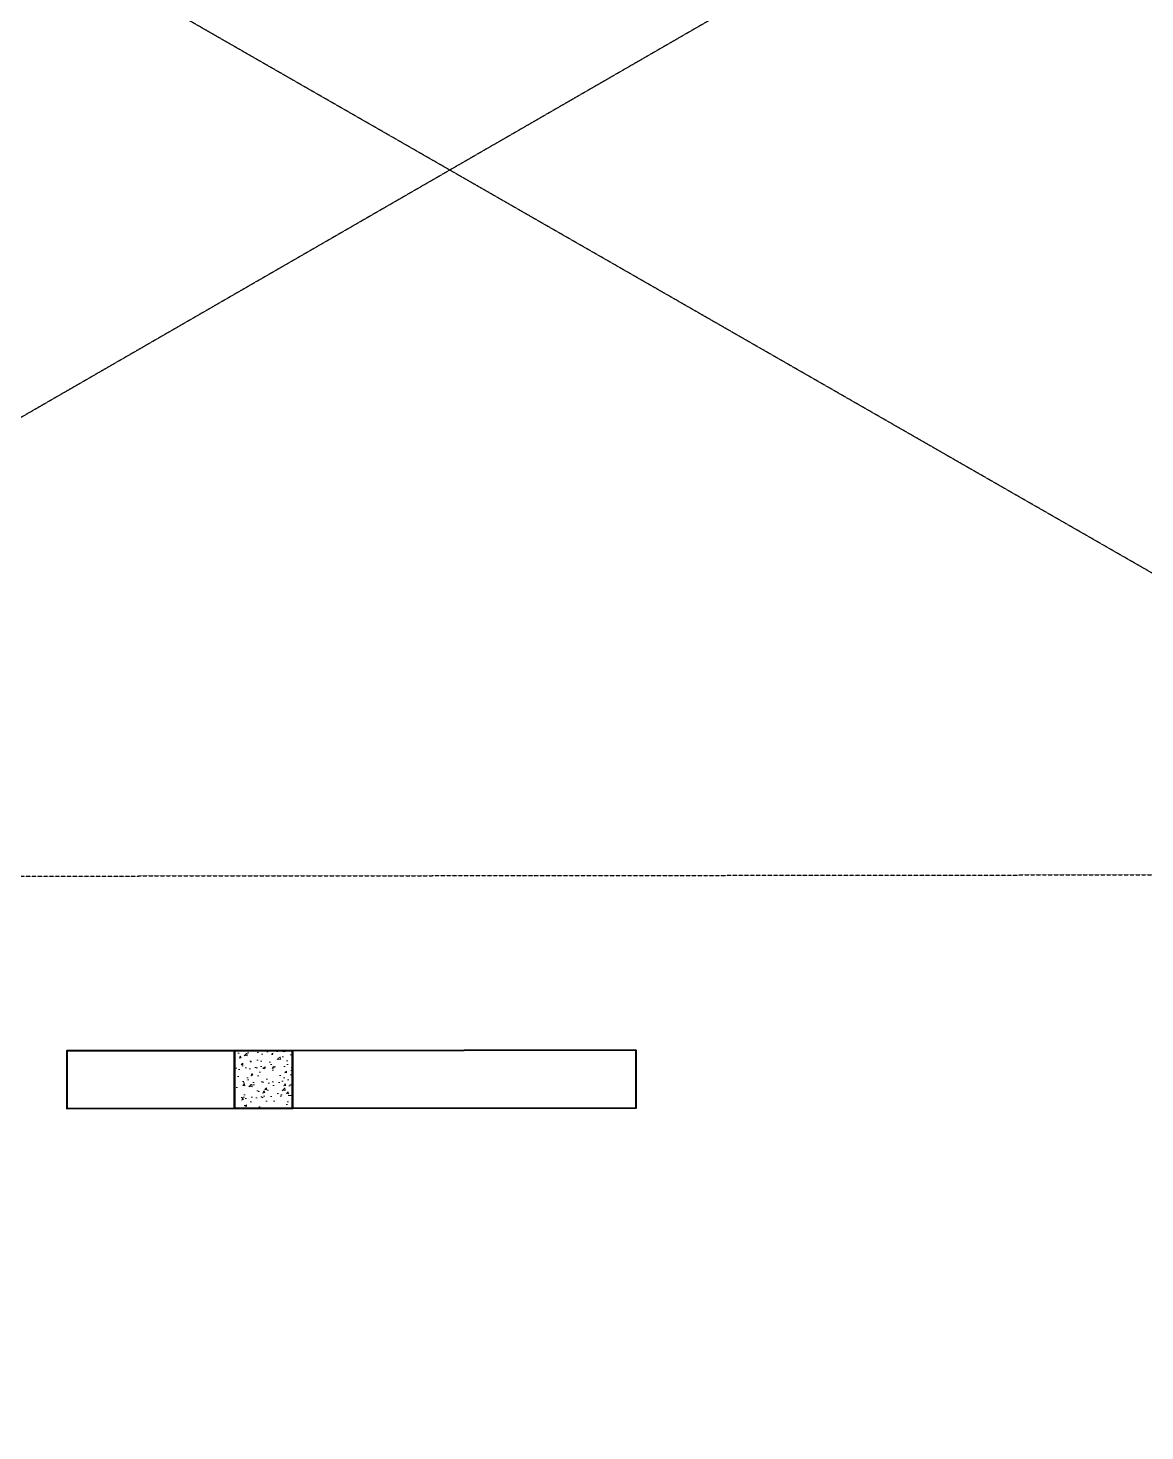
# Model space of a CAD drawing. Header units: feet. Extents: x -99009 to 3252343, y -11094690 to 9035152.
# Drawn here: x 2523095 to 2526936, y -1913900 to -1909078 of the extents above; entities that cross this region are included whole.
import ezdxf

# ---------------------------------------------------------------- set-up
doc = ezdxf.new("R2010")
doc.units = ezdxf.units.FT
doc.linetypes.add('HIDDEN', pattern=[0.375, 0.25, -0.125])
doc.layers.add('1', color=1, linetype='Continuous')
for name, color, linetype, lineweight in [('ELEVATION', 2, 'Continuous', 25), ('RCC', 3, 'Continuous', 40), ('ROAD', 134, 'Continuous', 0), ('WALL', 10, 'Continuous', 40)]:
    doc.layers.add(name, color=color, linetype=linetype, lineweight=lineweight)

# ---------------------------------------------------------------- blocks, each defined once
blk = doc.blocks.new('RCC COLUMN')
at = {"layer": 'ROAD'}
h = blk.add_hatch(dxfattribs=at)
h.set_pattern_fill('AR-CONC', color=252, scale=10)
h.set_pattern_definition([(50, (-23146.816, 205572.735), (71.726018, -6.275213), [7.5, -82.5]), (355, (-23146.82, 205572.735), (-13.875133, 75.219213), [6, -66]), (100.451444, (-23140.84, 205572.21), (57.850885, 68.944), [6.37402, -70.11421]), (46.1842, (-23146.82, 205592.735), (106.724133, -16.551928), [11.25, -123.75]), (96.635635, (-23137.92, 205591.36), (93.466195, 97.41186), [9.561034, -105.171376]), (351.184164, (-23146.82, 205592.73), (93.466195, 97.41186), [9, -99]), (21, (-23136.816, 205587.735), (59.690705, -40.261889), [7.5, -82.5]), (326, (-23136.82, 205587.735), (24.331533, 72.515005), [6, -66]), (71.451445, (-23131.84, 205584.38), (84.022238, 32.253115), [6.37402, -70.11421]), (37.5, (-23146.816, 205572.735), (1.2159855, 33.2893854), [0, -65.2, 0, -67, 0, -66.25]), (7.5, (-23146.816, 205572.735), (26.306954, 39.441171), [0, -38.2, 0, -63.7, 0, -25.25]), (327.5, (-23169.116, 205572.735), (53.3822436, -2.2554872), [0, -25, 0, -78, 0, -103.5]), (317.5, (-23179.116, 205572.735), (58.318617, 10.010498), [0, -32.5, 0, -51.8, 0, -73.5])])
h.paths.add_polyline_path([(-100, -115), (100, -115), (100, 85), (-100, 85)])
at = {"layer": 'RCC'}
blk.add_lwpolyline([(-100, -115), (100, -115), (100, 85), (-100, 85)], close=True, dxfattribs=at)

msp = doc.modelspace()

# ---------------------------------------------------------------- linework, layer by layer
at = {"layer": '1'}
msp.add_arc((2520410.24778, -1978395.99612), 100000, 84.1346387202, 194.3871675539, dxfattribs=at)
at = {"layer": 'ELEVATION', "linetype": 'HIDDEN'}
for points in [[(2529489.72448, -1893835.93596), (2529504.82485, -1907135.92729), (2520325.31233, -1907146.34951), (2520330.81886, -1911996.34638), (2529565.81291, -1911985.86127), (2529702.62054, -2004963.77257)], [(2528759.85105, -1907136.77321), (2520330.81886, -1911996.34638)], [(2528765.35758, -1911986.77009), (2520325.31233, -1907146.34951)]]:
    msp.add_lwpolyline(points, dxfattribs=at)
at = {"layer": 'WALL'}
for points in [[(2523804.40464, -1912592.40297), (2523804.63171, -1912792.40285), (2523229.17868, -1912793.0562), (2523228.95161, -1912593.05633)], [(2525185.45035, -1912590.83498), (2525185.67742, -1912790.83485), (2524004.63158, -1912792.17577), (2524004.40451, -1912592.1759)]]:
    msp.add_lwpolyline(points, close=True, dxfattribs=at)

# ---------------------------------------------------------------- block references
at = {"xscale": -1, "rotation": 90.06505171407346}
msp.add_blockref('RCC COLUMN', (2523889.51812, -1912692.3064), dxfattribs=at)

doc.saveas('drawing.dxf')
